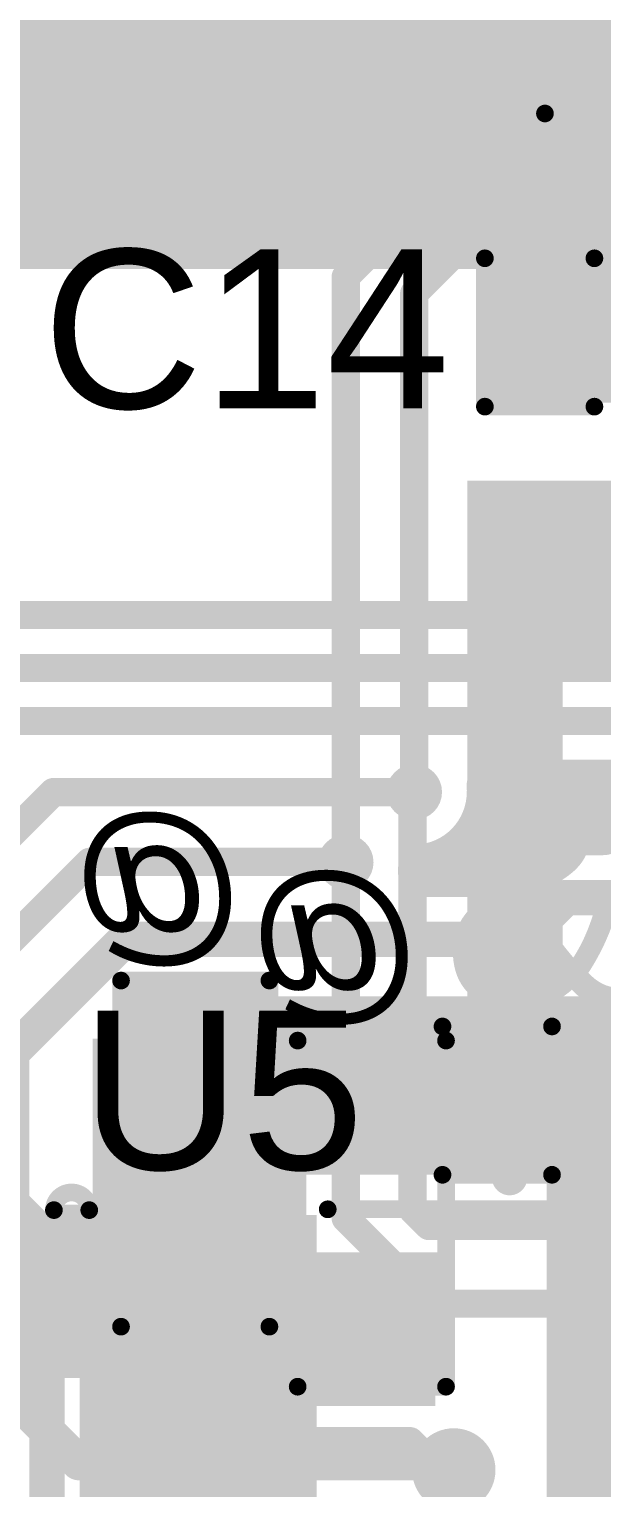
# Model space of a CAD drawing. Header units: millimetres. Extents: x -0.27 to 3.22, y -0.27 to 1.91.
# Drawn here: x 1.392 to 1.5541, y 0.6689 to 1.0819 of the extents above; entities that cross this region are included whole.
import ezdxf

# ---------------------------------------------------------------- set-up
doc = ezdxf.new("R2010")
doc.units = ezdxf.units.MM
doc.header["$MEASUREMENT"] = 0
for name, color, linetype in [('BottomLayer', 5, 'Continuous'), ('BottomOverlay', 54, 'Continuous'), ('BottomPaste', 16, 'Continuous'), ('BottomSolder', 6, 'Continuous'), ('TopLayer', 1, 'Continuous'), ('TopOverlay', 2, 'Continuous'), ('TopPaste', 8, 'Continuous'), ('TopSolder', 216, 'Continuous'), ('ViaHoleLayer', 16, 'Continuous')]:
    doc.layers.add(name, color=color, linetype=linetype)
doc.styles.add('Arial', font='arial.ttf', dxfattribs={"height": 0.2})

# ---------------------------------------------------------------- blocks, each defined once
blk = doc.blocks.new('C__0603_8')
at = {"layer": 'TopLayer'}
for points in [[(-0.015, 0.0175), (-0.015, -0.0175), (-0.045, -0.0175), (-0.045, 0.0175)], [(0.045, 0.0175), (0.045, -0.0175), (0.015, -0.0175), (0.015, 0.0175)]]:
    blk.add_hatch(color=1, dxfattribs=at).paths.add_polyline_path(points)
at = {"layer": 'TopPaste'}
for points in [[(-0.015, 0.0175), (-0.015, -0.0175), (-0.045, -0.0175), (-0.045, 0.0175)], [(0.045, 0.0175), (0.045, -0.0175), (0.015, -0.0175), (0.015, 0.0175)]]:
    blk.add_hatch(color=8, dxfattribs=at).paths.add_polyline_path(points)
at = {"layer": 'TopSolder'}
for points in [[(-0.01264, 0.01986), (-0.01264, -0.01986), (-0.04736, -0.01986), (-0.04736, 0.01986)], [(0.04736, 0.01986), (0.04736, -0.01986), (0.01264, -0.01986), (0.01264, 0.01986)]]:
    blk.add_hatch(color=216, dxfattribs=at).paths.add_polyline_path(points)
at = {"layer": 'TopOverlay', "const_width": 0.005}
for points in [[(-0.049, 0.021), (-0.018, 0.021)], [(-0.049, -0.021), (-0.049, 0.021)], [(0.018, 0.021), (0.049, 0.021)], [(0.049, -0.021), (0.049, 0.021)], [(-0.049, -0.021), (-0.018, -0.021)], [(0.018, -0.021), (0.049, -0.021)]]:
    blk.add_lwpolyline(points, dxfattribs=at)
at = {"layer": 'TopOverlay', "const_width": 0.0025}
for points in [[(-0.05025, 0.021, 1), (-0.04775, 0.021, 1)], [(-0.05025, 0.021, 1), (-0.04775, 0.021, 1)], [(-0.01925, 0.021, 1), (-0.01675, 0.021, 1)], [(0.01675, 0.021, 1), (0.01925, 0.021, 1)], [(0.04775, 0.021, 1), (0.05025, 0.021, 1)], [(0.04775, 0.021, 1), (0.05025, 0.021, 1)], [(-0.05025, -0.021, 1), (-0.04775, -0.021, 1)], [(-0.05025, -0.021, 1), (-0.04775, -0.021, 1)], [(-0.01925, -0.021, 1), (-0.01675, -0.021, 1)], [(0.01675, -0.021, 1), (0.01925, -0.021, 1)], [(0.04775, -0.021, 1), (0.05025, -0.021, 1)], [(0.04775, -0.021, 1), (0.05025, -0.021, 1)]]:
    blk.add_lwpolyline(points, format="xyb", close=True, dxfattribs=at)
blk = doc.blocks.new('24_TSSOP_15')
at = {"layer": 'TopLayer'}
for points in [[(-0.1437, 0.14961), (-0.08465, 0.14961), (-0.08465, 0.13189), (-0.1437, 0.13189)], [(0.08465, 0.14961), (0.1437, 0.14961), (0.1437, 0.13189), (0.08465, 0.13189)], [(-0.1437, 0.12402), (-0.08465, 0.12402), (-0.08465, 0.1063), (-0.1437, 0.1063)], [(0.08465, 0.12402), (0.1437, 0.12402), (0.1437, 0.1063), (0.08465, 0.1063)], [(-0.1437, 0.09843), (-0.08465, 0.09843), (-0.08465, 0.08071), (-0.1437, 0.08071)], [(0.08465, 0.09843), (0.1437, 0.09843), (0.1437, 0.08071), (0.08465, 0.08071)], [(-0.1437, 0.07283), (-0.08465, 0.07283), (-0.08465, 0.05512), (-0.1437, 0.05512)], [(0.08465, 0.07283), (0.1437, 0.07283), (0.1437, 0.05512), (0.08465, 0.05512)], [(-0.1437, 0.04724), (-0.08465, 0.04724), (-0.08465, 0.02953), (-0.1437, 0.02953)], [(0.08465, 0.04724), (0.1437, 0.04724), (0.1437, 0.02953), (0.08465, 0.02953)], [(-0.1437, 0.02165), (-0.08465, 0.02165), (-0.08465, 0.00394), (-0.1437, 0.00394)], [(0.08465, 0.02165), (0.1437, 0.02165), (0.1437, 0.00394), (0.08465, 0.00394)], [(-0.1437, -0.00394), (-0.08465, -0.00394), (-0.08465, -0.02165), (-0.1437, -0.02165)], [(0.08465, -0.00394), (0.1437, -0.00394), (0.1437, -0.02165), (0.08465, -0.02165)], [(-0.1437, -0.02953), (-0.08465, -0.02953), (-0.08465, -0.04724), (-0.1437, -0.04724)], [(0.08465, -0.02953), (0.1437, -0.02953), (0.1437, -0.04724), (0.08465, -0.04724)], [(-0.1437, -0.05512), (-0.08465, -0.05512), (-0.08465, -0.07283), (-0.1437, -0.07283)], [(0.08465, -0.05512), (0.1437, -0.05512), (0.1437, -0.07283), (0.08465, -0.07283)], [(-0.1437, -0.08071), (-0.08465, -0.08071), (-0.08465, -0.09843), (-0.1437, -0.09843)], [(0.08465, -0.08071), (0.1437, -0.08071), (0.1437, -0.09843), (0.08465, -0.09843)], [(-0.1437, -0.1063), (-0.08465, -0.1063), (-0.08465, -0.12402), (-0.1437, -0.12402)], [(0.08465, -0.1063), (0.1437, -0.1063), (0.1437, -0.12402), (0.08465, -0.12402)], [(-0.1437, -0.13189), (-0.08465, -0.13189), (-0.08465, -0.14961), (-0.1437, -0.14961)], [(0.08465, -0.13189), (0.1437, -0.13189), (0.1437, -0.14961), (0.08465, -0.14961)]]:
    blk.add_hatch(color=1, dxfattribs=at).paths.add_polyline_path(points)
at = {"layer": 'TopPaste'}
for points in [[(-0.1437, 0.14961), (-0.08465, 0.14961), (-0.08465, 0.13189), (-0.1437, 0.13189)], [(0.08465, 0.14961), (0.1437, 0.14961), (0.1437, 0.13189), (0.08465, 0.13189)], [(-0.1437, 0.12402), (-0.08465, 0.12402), (-0.08465, 0.1063), (-0.1437, 0.1063)], [(0.08465, 0.12402), (0.1437, 0.12402), (0.1437, 0.1063), (0.08465, 0.1063)], [(-0.1437, 0.09843), (-0.08465, 0.09843), (-0.08465, 0.08071), (-0.1437, 0.08071)], [(0.08465, 0.09843), (0.1437, 0.09843), (0.1437, 0.08071), (0.08465, 0.08071)], [(-0.1437, 0.07283), (-0.08465, 0.07283), (-0.08465, 0.05512), (-0.1437, 0.05512)], [(0.08465, 0.07283), (0.1437, 0.07283), (0.1437, 0.05512), (0.08465, 0.05512)], [(-0.1437, 0.04724), (-0.08465, 0.04724), (-0.08465, 0.02953), (-0.1437, 0.02953)], [(0.08465, 0.04724), (0.1437, 0.04724), (0.1437, 0.02953), (0.08465, 0.02953)], [(-0.1437, 0.02165), (-0.08465, 0.02165), (-0.08465, 0.00394), (-0.1437, 0.00394)], [(0.08465, 0.02165), (0.1437, 0.02165), (0.1437, 0.00394), (0.08465, 0.00394)], [(-0.1437, -0.00394), (-0.08465, -0.00394), (-0.08465, -0.02165), (-0.1437, -0.02165)], [(0.08465, -0.00394), (0.1437, -0.00394), (0.1437, -0.02165), (0.08465, -0.02165)], [(-0.1437, -0.02953), (-0.08465, -0.02953), (-0.08465, -0.04724), (-0.1437, -0.04724)], [(0.08465, -0.02953), (0.1437, -0.02953), (0.1437, -0.04724), (0.08465, -0.04724)], [(-0.1437, -0.05512), (-0.08465, -0.05512), (-0.08465, -0.07283), (-0.1437, -0.07283)], [(0.08465, -0.05512), (0.1437, -0.05512), (0.1437, -0.07283), (0.08465, -0.07283)], [(-0.1437, -0.08071), (-0.08465, -0.08071), (-0.08465, -0.09843), (-0.1437, -0.09843)], [(0.08465, -0.08071), (0.1437, -0.08071), (0.1437, -0.09843), (0.08465, -0.09843)], [(-0.1437, -0.1063), (-0.08465, -0.1063), (-0.08465, -0.12402), (-0.1437, -0.12402)], [(0.08465, -0.1063), (0.1437, -0.1063), (0.1437, -0.12402), (0.08465, -0.12402)], [(-0.1437, -0.13189), (-0.08465, -0.13189), (-0.08465, -0.14961), (-0.1437, -0.14961)], [(0.08465, -0.13189), (0.1437, -0.13189), (0.1437, -0.14961), (0.08465, -0.14961)]]:
    blk.add_hatch(color=8, dxfattribs=at).paths.add_polyline_path(points)
at = {"layer": 'TopSolder'}
for points in [[(-0.1477, 0.15361), (-0.08065, 0.15361), (-0.08065, 0.12789), (-0.1477, 0.12789)], [(0.08065, 0.15361), (0.1477, 0.15361), (0.1477, 0.12789), (0.08065, 0.12789)], [(-0.1477, 0.12802), (-0.08065, 0.12802), (-0.08065, 0.1023), (-0.1477, 0.1023)], [(0.08065, 0.12802), (0.1477, 0.12802), (0.1477, 0.1023), (0.08065, 0.1023)], [(-0.1477, 0.10243), (-0.08065, 0.10243), (-0.08065, 0.07671), (-0.1477, 0.07671)], [(0.08065, 0.10243), (0.1477, 0.10243), (0.1477, 0.07671), (0.08065, 0.07671)], [(-0.1477, 0.07683), (-0.08065, 0.07683), (-0.08065, 0.05112), (-0.1477, 0.05112)], [(0.08065, 0.07683), (0.1477, 0.07683), (0.1477, 0.05112), (0.08065, 0.05112)], [(-0.1477, 0.05124), (-0.08065, 0.05124), (-0.08065, 0.02553), (-0.1477, 0.02553)], [(0.08065, 0.05124), (0.1477, 0.05124), (0.1477, 0.02553), (0.08065, 0.02553)], [(-0.1477, 0.02565), (-0.08065, 0.02565), (-0.08065, -0.00006), (-0.1477, -0.00006)], [(0.08065, 0.02565), (0.1477, 0.02565), (0.1477, -0.00006), (0.08065, -0.00006)], [(-0.1477, 0.00006), (-0.08065, 0.00006), (-0.08065, -0.02565), (-0.1477, -0.02565)], [(0.08065, 0.00006), (0.1477, 0.00006), (0.1477, -0.02565), (0.08065, -0.02565)], [(-0.1477, -0.02553), (-0.08065, -0.02553), (-0.08065, -0.05124), (-0.1477, -0.05124)], [(0.08065, -0.02553), (0.1477, -0.02553), (0.1477, -0.05124), (0.08065, -0.05124)], [(-0.1477, -0.05112), (-0.08065, -0.05112), (-0.08065, -0.07683), (-0.1477, -0.07683)], [(0.08065, -0.05112), (0.1477, -0.05112), (0.1477, -0.07683), (0.08065, -0.07683)], [(-0.1477, -0.07671), (-0.08065, -0.07671), (-0.08065, -0.10243), (-0.1477, -0.10243)], [(0.08065, -0.07671), (0.1477, -0.07671), (0.1477, -0.10243), (0.08065, -0.10243)], [(-0.1477, -0.1023), (-0.08065, -0.1023), (-0.08065, -0.12802), (-0.1477, -0.12802)], [(0.08065, -0.1023), (0.1477, -0.1023), (0.1477, -0.12802), (0.08065, -0.12802)], [(-0.1477, -0.12789), (-0.08065, -0.12789), (-0.08065, -0.15361), (-0.1477, -0.15361)], [(0.08065, -0.12789), (0.1477, -0.12789), (0.1477, -0.15361), (0.08065, -0.15361)]]:
    blk.add_hatch(color=216, dxfattribs=at).paths.add_polyline_path(points)
at = {"layer": 'TopOverlay'}
for points, const_width in [([(-0.145, 0.155, 1), (-0.155, 0.155, 1)], 0.005), ([(-0.15625, 0.155, 1), (-0.15375, 0.155, 1)], 0.0025), ([(-0.14625, 0.155, 1), (-0.14375, 0.155, 1)], 0.0025), ([(-0.07874, 0.15523, 1), (-0.07624, 0.15523, 1)], 0.0025), ([(0.07626, 0.15523, 1), (0.07876, 0.15523, 1)], 0.0025), ([(-0.07794, -0.15158, 1), (-0.07544, -0.15158, 1)], 0.0025), ([(0.07706, -0.15158, 1), (0.07956, -0.15158, 1)], 0.0025)]:
    blk.add_lwpolyline(points, format="xyb", close=True, dxfattribs=dict(at, const_width=const_width))
at = {"layer": 'TopOverlay', "const_width": 0.005}
for points in [[(-0.07749, 0.15523), (0.07751, 0.15523)], [(-0.07669, -0.15158), (0.07831, -0.15158)]]:
    blk.add_lwpolyline(points, dxfattribs=at)
blk = doc.blocks.new('LQFP_100_18')
at = {"layer": 'TopLayer'}
for points in [[(0.08465, -0.2815), (0.08465, -0.32874), (0.07283, -0.32874), (0.07283, -0.2815)], [(0.10433, -0.2815), (0.10433, -0.32874), (0.09252, -0.32874), (0.09252, -0.2815)], [(0.12402, -0.2815), (0.12402, -0.32874), (0.1122, -0.32874), (0.1122, -0.2815)], [(0.1437, -0.2815), (0.1437, -0.32874), (0.13189, -0.32874), (0.13189, -0.2815)], [(0.16339, -0.2815), (0.16339, -0.32874), (0.15157, -0.32874), (0.15157, -0.2815)], [(0.18307, -0.2815), (0.18307, -0.32874), (0.17126, -0.32874), (0.17126, -0.2815)], [(0.20276, -0.2815), (0.20276, -0.32874), (0.19094, -0.32874), (0.19094, -0.2815)], [(0.22244, -0.2815), (0.22244, -0.32874), (0.21063, -0.32874), (0.21063, -0.2815)], [(0.24213, -0.2815), (0.24213, -0.32874), (0.23031, -0.32874), (0.23031, -0.2815)]]:
    blk.add_hatch(color=1, dxfattribs=at).paths.add_polyline_path(points)
at = {"layer": 'TopPaste'}
for points in [[(0.08465, -0.2815), (0.08465, -0.32874), (0.07283, -0.32874), (0.07283, -0.2815)], [(0.10433, -0.2815), (0.10433, -0.32874), (0.09252, -0.32874), (0.09252, -0.2815)], [(0.12402, -0.2815), (0.12402, -0.32874), (0.1122, -0.32874), (0.1122, -0.2815)], [(0.1437, -0.2815), (0.1437, -0.32874), (0.13189, -0.32874), (0.13189, -0.2815)], [(0.16339, -0.2815), (0.16339, -0.32874), (0.15157, -0.32874), (0.15157, -0.2815)], [(0.18307, -0.2815), (0.18307, -0.32874), (0.17126, -0.32874), (0.17126, -0.2815)], [(0.20276, -0.2815), (0.20276, -0.32874), (0.19094, -0.32874), (0.19094, -0.2815)], [(0.22244, -0.2815), (0.22244, -0.32874), (0.21063, -0.32874), (0.21063, -0.2815)], [(0.24213, -0.2815), (0.24213, -0.32874), (0.23031, -0.32874), (0.23031, -0.2815)]]:
    blk.add_hatch(color=8, dxfattribs=at).paths.add_polyline_path(points)
at = {"layer": 'TopSolder'}
for points in [[(0.08865, -0.2775), (0.08865, -0.33274), (0.06883, -0.33274), (0.06883, -0.2775)], [(0.10833, -0.2775), (0.10833, -0.33274), (0.08852, -0.33274), (0.08852, -0.2775)], [(0.12802, -0.2775), (0.12802, -0.33274), (0.1082, -0.33274), (0.1082, -0.2775)], [(0.1477, -0.2775), (0.1477, -0.33274), (0.12789, -0.33274), (0.12789, -0.2775)], [(0.16739, -0.2775), (0.16739, -0.33274), (0.14757, -0.33274), (0.14757, -0.2775)], [(0.18707, -0.2775), (0.18707, -0.33274), (0.16726, -0.33274), (0.16726, -0.2775)], [(0.20676, -0.2775), (0.20676, -0.33274), (0.18694, -0.33274), (0.18694, -0.2775)], [(0.22644, -0.2775), (0.22644, -0.33274), (0.20663, -0.33274), (0.20663, -0.2775)], [(0.24613, -0.2775), (0.24613, -0.33274), (0.22631, -0.33274), (0.22631, -0.2775)]]:
    blk.add_hatch(color=216, dxfattribs=at).paths.add_polyline_path(points)
blk = doc.blocks.new('R__0603_B_134')
at = {"layer": 'BottomLayer'}
for points in [[(-0.045, -0.0175), (-0.045, 0.0175), (-0.015, 0.0175), (-0.015, -0.0175)], [(0.015, -0.0175), (0.015, 0.0175), (0.045, 0.0175), (0.045, -0.0175)]]:
    blk.add_hatch(color=5, dxfattribs=at).paths.add_polyline_path(points)
at = {"layer": 'BottomPaste'}
for points in [[(-0.045, -0.0175), (-0.045, 0.0175), (-0.015, 0.0175), (-0.015, -0.0175)], [(0.015, -0.0175), (0.015, 0.0175), (0.045, 0.0175), (0.045, -0.0175)]]:
    blk.add_hatch(color=16, dxfattribs=at).paths.add_polyline_path(points)
at = {"layer": 'BottomSolder'}
for points in [[(-0.049, -0.0215), (-0.049, 0.0215), (-0.011, 0.0215), (-0.011, -0.0215)], [(0.011, -0.0215), (0.011, 0.0215), (0.049, 0.0215), (0.049, -0.0215)]]:
    blk.add_hatch(color=6, dxfattribs=at).paths.add_polyline_path(points)
at = {"layer": 'BottomOverlay', "const_width": 0.005}
for points in [[(-0.049, 0.021), (0.049, 0.021)], [(-0.049, 0.021), (-0.049, -0.021)], [(0.049, 0.021), (0.049, -0.021)], [(-0.049, -0.021), (0.049, -0.021)]]:
    blk.add_lwpolyline(points, dxfattribs=at)
at = {"layer": 'BottomOverlay', "const_width": 0.0025}
for points in [[(-0.05025, 0.021, 1), (-0.04775, 0.021, 1)], [(-0.05025, 0.021, 1), (-0.04775, 0.021, 1)], [(0.04775, 0.021, 1), (0.05025, 0.021, 1)], [(0.04775, 0.021, 1), (0.05025, 0.021, 1)], [(-0.05025, -0.021, 1), (-0.04775, -0.021, 1)], [(-0.05025, -0.021, 1), (-0.04775, -0.021, 1)], [(0.04775, -0.021, 1), (0.05025, -0.021, 1)], [(0.04775, -0.021, 1), (0.05025, -0.021, 1)]]:
    blk.add_lwpolyline(points, format="xyb", close=True, dxfattribs=at)
blk = doc.blocks.new('R__0603_B_135')
at = {"layer": 'BottomLayer'}
for points in [[(-0.045, -0.0175), (-0.045, 0.0175), (-0.015, 0.0175), (-0.015, -0.0175)], [(0.015, -0.0175), (0.015, 0.0175), (0.045, 0.0175), (0.045, -0.0175)]]:
    blk.add_hatch(color=5, dxfattribs=at).paths.add_polyline_path(points)
at = {"layer": 'BottomPaste'}
for points in [[(-0.045, -0.0175), (-0.045, 0.0175), (-0.015, 0.0175), (-0.015, -0.0175)], [(0.015, -0.0175), (0.015, 0.0175), (0.045, 0.0175), (0.045, -0.0175)]]:
    blk.add_hatch(color=16, dxfattribs=at).paths.add_polyline_path(points)
at = {"layer": 'BottomSolder'}
for points in [[(-0.049, -0.0215), (-0.049, 0.0215), (-0.011, 0.0215), (-0.011, -0.0215)], [(0.011, -0.0215), (0.011, 0.0215), (0.049, 0.0215), (0.049, -0.0215)]]:
    blk.add_hatch(color=6, dxfattribs=at).paths.add_polyline_path(points)
at = {"layer": 'BottomOverlay', "const_width": 0.005}
for points in [[(-0.049, 0.021), (0.049, 0.021)], [(-0.049, 0.021), (-0.049, -0.021)], [(0.049, 0.021), (0.049, -0.021)], [(-0.049, -0.021), (0.049, -0.021)]]:
    blk.add_lwpolyline(points, dxfattribs=at)
at = {"layer": 'BottomOverlay', "const_width": 0.0025}
for points in [[(-0.05025, 0.021, 1), (-0.04775, 0.021, 1)], [(-0.05025, 0.021, 1), (-0.04775, 0.021, 1)], [(0.04775, 0.021, 1), (0.05025, 0.021, 1)], [(0.04775, 0.021, 1), (0.05025, 0.021, 1)], [(-0.05025, -0.021, 1), (-0.04775, -0.021, 1)], [(-0.05025, -0.021, 1), (-0.04775, -0.021, 1)], [(0.04775, -0.021, 1), (0.05025, -0.021, 1)], [(0.04775, -0.021, 1), (0.05025, -0.021, 1)]]:
    blk.add_lwpolyline(points, format="xyb", close=True, dxfattribs=at)
blk = doc.blocks.new('C__0603_170')
at = {"layer": 'TopLayer'}
for points in [[(-0.015, 0.0175), (-0.015, -0.0175), (-0.045, -0.0175), (-0.045, 0.0175)], [(0.045, 0.0175), (0.045, -0.0175), (0.015, -0.0175), (0.015, 0.0175)]]:
    blk.add_hatch(color=1, dxfattribs=at).paths.add_polyline_path(points)
at = {"layer": 'TopPaste'}
for points in [[(-0.015, 0.0175), (-0.015, -0.0175), (-0.045, -0.0175), (-0.045, 0.0175)], [(0.045, 0.0175), (0.045, -0.0175), (0.015, -0.0175), (0.015, 0.0175)]]:
    blk.add_hatch(color=8, dxfattribs=at).paths.add_polyline_path(points)
at = {"layer": 'TopSolder'}
for points in [[(-0.011, 0.0215), (-0.011, -0.0215), (-0.049, -0.0215), (-0.049, 0.0215)], [(0.049, 0.0215), (0.049, -0.0215), (0.011, -0.0215), (0.011, 0.0215)]]:
    blk.add_hatch(color=216, dxfattribs=at).paths.add_polyline_path(points)
at = {"layer": 'TopOverlay', "const_width": 0.005}
for points in [[(-0.018, 0.021), (-0.049, 0.021)], [(-0.049, 0.021), (-0.049, -0.021)], [(0.049, 0.021), (0.018, 0.021)], [(0.049, 0.021), (0.049, -0.021)], [(-0.018, -0.021), (-0.049, -0.021)], [(0.049, -0.021), (0.018, -0.021)]]:
    blk.add_lwpolyline(points, dxfattribs=at)
at = {"layer": 'TopOverlay', "const_width": 0.0025}
for points in [[(-0.05025, 0.021, 1), (-0.04775, 0.021, 1)], [(-0.05025, 0.021, 1), (-0.04775, 0.021, 1)], [(-0.01925, 0.021, 1), (-0.01675, 0.021, 1)], [(0.01675, 0.021, 1), (0.01925, 0.021, 1)], [(0.04775, 0.021, 1), (0.05025, 0.021, 1)], [(0.04775, 0.021, 1), (0.05025, 0.021, 1)], [(-0.05025, -0.021, 1), (-0.04775, -0.021, 1)], [(-0.05025, -0.021, 1), (-0.04775, -0.021, 1)], [(-0.01925, -0.021, 1), (-0.01675, -0.021, 1)], [(0.01675, -0.021, 1), (0.01925, -0.021, 1)], [(0.04775, -0.021, 1), (0.05025, -0.021, 1)], [(0.04775, -0.021, 1), (0.05025, -0.021, 1)]]:
    blk.add_lwpolyline(points, format="xyb", close=True, dxfattribs=at)
blk = doc.blocks.new('C__0603_B_180')
at = {"layer": 'BottomLayer'}
for points in [[(-0.045, -0.0175), (-0.045, 0.0175), (-0.015, 0.0175), (-0.015, -0.0175)], [(0.015, -0.0175), (0.015, 0.0175), (0.045, 0.0175), (0.045, -0.0175)]]:
    blk.add_hatch(color=5, dxfattribs=at).paths.add_polyline_path(points)
at = {"layer": 'BottomPaste'}
for points in [[(-0.045, -0.0175), (-0.045, 0.0175), (-0.015, 0.0175), (-0.015, -0.0175)], [(0.015, -0.0175), (0.015, 0.0175), (0.045, 0.0175), (0.045, -0.0175)]]:
    blk.add_hatch(color=16, dxfattribs=at).paths.add_polyline_path(points)
at = {"layer": 'BottomSolder'}
for points in [[(-0.04736, -0.01986), (-0.04736, 0.01986), (-0.01264, 0.01986), (-0.01264, -0.01986)], [(0.01264, -0.01986), (0.01264, 0.01986), (0.04736, 0.01986), (0.04736, -0.01986)]]:
    blk.add_hatch(color=6, dxfattribs=at).paths.add_polyline_path(points)
at = {"layer": 'BottomOverlay', "const_width": 0.005}
for points in [[(-0.049, 0.021), (-0.018, 0.021)], [(-0.049, 0.021), (-0.049, -0.021)], [(0.018, 0.021), (0.049, 0.021)], [(0.049, 0.021), (0.049, -0.021)], [(-0.049, -0.021), (-0.018, -0.021)], [(0.018, -0.021), (0.049, -0.021)]]:
    blk.add_lwpolyline(points, dxfattribs=at)
at = {"layer": 'BottomOverlay', "const_width": 0.0025}
for points in [[(-0.05025, 0.021, 1), (-0.04775, 0.021, 1)], [(-0.05025, 0.021, 1), (-0.04775, 0.021, 1)], [(-0.01925, 0.021, 1), (-0.01675, 0.021, 1)], [(0.01675, 0.021, 1), (0.01925, 0.021, 1)], [(0.04775, 0.021, 1), (0.05025, 0.021, 1)], [(0.04775, 0.021, 1), (0.05025, 0.021, 1)], [(-0.05025, -0.021, 1), (-0.04775, -0.021, 1)], [(-0.05025, -0.021, 1), (-0.04775, -0.021, 1)], [(-0.01925, -0.021, 1), (-0.01675, -0.021, 1)], [(0.01675, -0.021, 1), (0.01925, -0.021, 1)], [(0.04775, -0.021, 1), (0.05025, -0.021, 1)], [(0.04775, -0.021, 1), (0.05025, -0.021, 1)]]:
    blk.add_lwpolyline(points, format="xyb", close=True, dxfattribs=at)

msp = doc.modelspace()

# ---------------------------------------------------------------- hatches: boundary and pattern name
at = {"layer": 'BottomLayer'}
for points in [[(1.053, 1.014), (1.668, 1.014), (1.668, 1.106), (1.053, 1.106)], [(1.42, 0.76), (1.689, 0.76), (1.689, 0.808), (1.42, 0.808)], [(1.399, 0.7), (1.457, 0.7), (1.457, 0.749), (1.399, 0.749)], [(1.471, 0.692), (1.507, 0.692), (1.507, 0.732), (1.471, 0.732)]]:
    msp.add_hatch(color=5, dxfattribs=at).paths.add_polyline_path(points)
h = msp.add_hatch(color=5, dxfattribs=at)
edge = h.paths.add_edge_path()
edge.add_arc((1.501, 0.86587), 0.00787, 0, 360)
h = msp.add_hatch(color=5, dxfattribs=at)
edge = h.paths.add_edge_path()
edge.add_arc((1.48161, 0.846), 0.00787, 0, 360)
h = msp.add_hatch(color=5, dxfattribs=at)
edge = h.paths.add_edge_path()
edge.add_arc((1.528, 0.7785), 0.01181, 0, 360)
h = msp.add_hatch(color=5, dxfattribs=at)
edge = h.paths.add_edge_path()
edge.add_arc((1.42175, 0.73533), 0.01181, 0, 360)
h = msp.add_hatch(color=5, dxfattribs=at)
edge = h.paths.add_edge_path()
edge.add_arc((1.48397, 0.70488), 0.01181, 0, 360)
h = msp.add_hatch(color=5, dxfattribs=at)
edge = h.paths.add_edge_path()
edge.add_arc((1.51219, 0.67392), 0.01181, 0, 360)
at = {"layer": 'TopLayer'}
for points in [[(1.516, 0.899), (1.621, 0.899), (1.621, 0.954), (1.516, 0.954)], [(1.516, 0.761), (1.543, 0.761), (1.543, 0.954), (1.516, 0.954)], [(1.41, 0.724), (1.47, 0.724), (1.47, 0.796), (1.41, 0.796)]]:
    msp.add_hatch(color=1, dxfattribs=at).paths.add_polyline_path(points)
h = msp.add_hatch(color=1, dxfattribs=at)
edge = h.paths.add_edge_path()
edge.add_arc((1.501, 0.86587), 0.00787, 0, 360)
h = msp.add_hatch(color=1, dxfattribs=at)
edge = h.paths.add_edge_path()
edge.add_arc((1.48161, 0.846), 0.00787, 0, 360)
h = msp.add_hatch(color=1, dxfattribs=at)
edge = h.paths.add_edge_path()
edge.add_arc((1.528, 0.7785), 0.01181, 0, 360)
h = msp.add_hatch(color=1, dxfattribs=at)
edge = h.paths.add_edge_path()
edge.add_arc((1.42175, 0.73533), 0.01181, 0, 360)
h = msp.add_hatch(color=1, dxfattribs=at)
edge = h.paths.add_edge_path()
edge.add_arc((1.48397, 0.70488), 0.01181, 0, 360)
h = msp.add_hatch(color=1, dxfattribs=at)
edge = h.paths.add_edge_path()
edge.add_arc((1.51219, 0.67392), 0.01181, 0, 360)
at = {"layer": 'ViaHoleLayer'}
h = msp.add_hatch(color=16, dxfattribs=at)
edge = h.paths.add_edge_path()
edge.add_arc((1.501, 0.86587), 0.00394, 0, 360)
h = msp.add_hatch(color=16, dxfattribs=at)
edge = h.paths.add_edge_path()
edge.add_arc((1.48161, 0.846), 0.00394, 0, 360)
h = msp.add_hatch(color=16, dxfattribs=at)
edge = h.paths.add_edge_path()
edge.add_arc((1.528, 0.7785), 0.00591, 0, 360)
h = msp.add_hatch(color=16, dxfattribs=at)
edge = h.paths.add_edge_path()
edge.add_arc((1.42175, 0.73533), 0.00591, 0, 360)
h = msp.add_hatch(color=16, dxfattribs=at)
edge = h.paths.add_edge_path()
edge.add_arc((1.48397, 0.70488), 0.00591, 0, 360)
h = msp.add_hatch(color=16, dxfattribs=at)
edge = h.paths.add_edge_path()
edge.add_arc((1.51219, 0.67392), 0.00591, 0, 360)

# ---------------------------------------------------------------- linework, layer by layer
at = {"layer": 'BottomLayer'}
for points, const_width in [([(0.77415, 0.916), (1.66084, 0.916)], 0.008), ([(0.78036, 0.901), (1.67979, 0.901)], 0.008), ([(0.78657, 0.886), (1.686, 0.886)], 0.008), ([(1.52331, 0.8675), (1.686, 0.8675)], 0.015), ([(1.52354, 0.84363), (1.54741, 0.8675)], 0.015), ([(1.53437, 0.8675), (1.54637, 0.8555)], 0.015), ([(1.363, 0.83), (1.39887, 0.86587)], 0.008), ([(1.39887, 0.86587), (1.501, 0.86587)], 0.008), ([(1.51982, 0.85377), (1.52701, 0.84658)], 0.015), ([(1.544, 0.8555), (1.55451, 0.8555)], 0.015), ([(1.52405, 0.84363), (1.53021, 0.84979)], 0.015), ([(1.50386, 0.84363), (1.52405, 0.84363)], 0.015), ([(1.373, 0.81), (1.4091, 0.8461)], 0.008), ([(1.4091, 0.8461), (1.48151, 0.8461)], 0.008), ([(1.48151, 0.8461), (1.48161, 0.846)], 0.008), ([(1.53213, 0.82413), (1.544, 0.836)], 0.01), ([(1.544, 0.836), (1.57, 0.836)], 0.01), ([(1.387, 0.79197), (1.41916, 0.82413)], 0.01), ([(1.41916, 0.82413), (1.53213, 0.82413)], 0.01), ([(1.387, 0.69503), (1.387, 0.79197)], 0.01), ([(1.528, 0.75669), (1.528, 0.7785)], 0.01), ([(1.551, 0.502), (1.551, 0.772)], 0.025), ([(1.387, 0.69503), (1.40603, 0.676)], 0.01), ([(1.40603, 0.676), (1.51011, 0.676)], 0.01), ([(1.51011, 0.676), (1.51219, 0.67392)], 0.01)]:
    msp.add_lwpolyline(points, dxfattribs=dict(at, const_width=const_width))
at = {"layer": 'BottomLayer', "const_width": 0.015}
for points in [[(1.52337, 0.86587, -0.37712), (1.50386, 0.84368)], [(1.55451, 0.8555, -0.629843), (1.59731, 0.835)], [(1.53021, 0.84979, -0.198912), (1.544, 0.8555)], [(1.53021, 0.84979, -0.198912), (1.544, 0.8555)]]:
    msp.add_lwpolyline(points, format="xyb", dxfattribs=at)
at = {"layer": 'BottomLayer'}
for points, const_width in [([(1.51956, 0.8675, 1), (1.52706, 0.8675, 1)], 0.0075), ([(1.51962, 0.86587, 1), (1.52712, 0.86587, 1)], 0.0075), ([(1.53062, 0.8675, 1), (1.53812, 0.8675, 1)], 0.0075), ([(1.54366, 0.8675, 1), (1.55116, 0.8675, 1)], 0.0075), ([(1.39687, 0.86587, 1), (1.40087, 0.86587, 1)], 0.004), ([(1.39687, 0.86587, 1), (1.40087, 0.86587, 1)], 0.004), ([(1.499, 0.86587, 1), (1.503, 0.86587, 1)], 0.004), ([(1.51607, 0.85377, 1), (1.52357, 0.85377, 1)], 0.0075), ([(1.54025, 0.8555, 1), (1.54775, 0.8555, 1)], 0.0075), ([(1.54025, 0.8555, 1), (1.54775, 0.8555, 1)], 0.0075), ([(1.54025, 0.8555, 1), (1.54775, 0.8555, 1)], 0.0075), ([(1.54262, 0.8555, 1), (1.55012, 0.8555, 1)], 0.0075), ([(1.55076, 0.8555, 1), (1.55826, 0.8555, 1)], 0.0075), ([(1.55076, 0.8555, 1), (1.55826, 0.8555, 1)], 0.0075), ([(1.52646, 0.84979, 1), (1.53396, 0.84979, 1)], 0.0075), ([(1.52646, 0.84979, 1), (1.53396, 0.84979, 1)], 0.0075), ([(1.52646, 0.84979, 1), (1.53396, 0.84979, 1)], 0.0075), ([(1.50011, 0.84368, 1), (1.50761, 0.84368, 1)], 0.0075), ([(1.50011, 0.84363, 1), (1.50761, 0.84363, 1)], 0.0075), ([(1.51979, 0.84363, 1), (1.52729, 0.84363, 1)], 0.0075), ([(1.5203, 0.84363, 1), (1.5278, 0.84363, 1)], 0.0075), ([(1.5203, 0.84363, 1), (1.5278, 0.84363, 1)], 0.0075), ([(1.52326, 0.84658, 1), (1.53076, 0.84658, 1)], 0.0075), ([(1.4071, 0.8461, 1), (1.4111, 0.8461, 1)], 0.004), ([(1.4071, 0.8461, 1), (1.4111, 0.8461, 1)], 0.004), ([(1.47951, 0.8461, 1), (1.48351, 0.8461, 1)], 0.004), ([(1.47951, 0.8461, 1), (1.48351, 0.8461, 1)], 0.004), ([(1.47961, 0.846, 1), (1.48361, 0.846, 1)], 0.004), ([(1.5415, 0.836, 1), (1.5465, 0.836, 1)], 0.005), ([(1.5415, 0.836, 1), (1.5465, 0.836, 1)], 0.005), ([(1.41666, 0.82413, 1), (1.42166, 0.82413, 1)], 0.005), ([(1.41666, 0.82413, 1), (1.42166, 0.82413, 1)], 0.005), ([(1.52963, 0.82413, 1), (1.53463, 0.82413, 1)], 0.005), ([(1.52963, 0.82413, 1), (1.53463, 0.82413, 1)], 0.005), ([(1.3845, 0.79197, 1), (1.3895, 0.79197, 1)], 0.005), ([(1.3845, 0.79197, 1), (1.3895, 0.79197, 1)], 0.005), ([(1.5255, 0.7785, 1), (1.5305, 0.7785, 1)], 0.005), ([(1.54475, 0.772, 1), (1.55725, 0.772, 1)], 0.0125), ([(1.5255, 0.75669, 1), (1.5305, 0.75669, 1)], 0.005), ([(1.3845, 0.69503, 1), (1.3895, 0.69503, 1)], 0.005), ([(1.3845, 0.69503, 1), (1.3895, 0.69503, 1)], 0.005), ([(1.40353, 0.676, 1), (1.40853, 0.676, 1)], 0.005), ([(1.40353, 0.676, 1), (1.40853, 0.676, 1)], 0.005), ([(1.50761, 0.676, 1), (1.51261, 0.676, 1)], 0.005), ([(1.50761, 0.676, 1), (1.51261, 0.676, 1)], 0.005), ([(1.50969, 0.67392, 1), (1.51469, 0.67392, 1)], 0.005)]:
    msp.add_lwpolyline(points, format="xyb", close=True, dxfattribs=dict(at, const_width=const_width))
at = {"layer": 'TopLayer'}
for points, const_width in [([(1.49928, 1.02941), (1.49928, 1.07676)], 0.008), ([(1.51896, 1.02505), (1.51896, 1.07676)], 0.008), ([(1.53865, 0.99735), (1.53865, 1.07676)], 0.01), ([(1.48161, 1.01174), (1.49928, 1.02941)], 0.008), ([(1.501, 1.00709), (1.51896, 1.02505)], 0.008), ([(1.48161, 0.8461), (1.48161, 1.01174)], 0.008), ([(1.501, 0.86587), (1.501, 1.00709)], 0.008), ([(1.53865, 0.99735), (1.54, 0.996)], 0.01), ([(1.50048, 0.86536), (1.501, 0.86587)], 0.008), ([(1.50048, 0.74769), (1.50048, 0.86536)], 0.008), ([(1.48161, 0.84571), (1.4818, 0.8459)], 0.008), ([(1.48161, 0.74521), (1.48161, 0.84571)], 0.008), ([(1.34834, 0.78813), (1.397, 0.73947)], 0.01), ([(1.50048, 0.74769), (1.50517, 0.743)], 0.008), ([(1.48161, 0.74521), (1.50582, 0.721)], 0.008), ([(1.397, 0.66233), (1.397, 0.73947)], 0.01), ([(1.50517, 0.743), (1.575, 0.743)], 0.008), ([(1.42175, 0.73533), (1.42383, 0.73325)], 0.008), ([(1.42175, 0.73475), (1.42175, 0.73533)], 0.008), ([(1.42383, 0.73325), (1.43983, 0.73325)], 0.008), ([(1.50582, 0.721), (1.57296, 0.721)], 0.008), ([(1.43983, 0.70766), (1.44122, 0.70627)], 0.008), ([(1.44122, 0.70627), (1.48258, 0.70627)], 0.008), ([(1.48258, 0.70627), (1.48397, 0.70488)], 0.008), ([(1.43983, 0.68207), (1.49981, 0.68207)], 0.008), ([(1.49981, 0.68207), (1.50796, 0.67392)], 0.008), ([(1.50796, 0.67392), (1.51219, 0.67392)], 0.008)]:
    msp.add_lwpolyline(points, dxfattribs=dict(at, const_width=const_width))
for points, const_width in [([(1.49728, 1.07676, 1), (1.50128, 1.07676, 1)], 0.004), ([(1.51696, 1.07676, 1), (1.52096, 1.07676, 1)], 0.004), ([(1.53615, 1.07676, 1), (1.54115, 1.07676, 1)], 0.005), ([(1.49728, 1.02941, 1), (1.50128, 1.02941, 1)], 0.004), ([(1.49728, 1.02941, 1), (1.50128, 1.02941, 1)], 0.004), ([(1.51696, 1.02505, 1), (1.52096, 1.02505, 1)], 0.004), ([(1.51696, 1.02505, 1), (1.52096, 1.02505, 1)], 0.004), ([(1.47961, 1.01174, 1), (1.48361, 1.01174, 1)], 0.004), ([(1.47961, 1.01174, 1), (1.48361, 1.01174, 1)], 0.004), ([(1.499, 1.00709, 1), (1.503, 1.00709, 1)], 0.004), ([(1.499, 1.00709, 1), (1.503, 1.00709, 1)], 0.004), ([(1.53615, 0.99735, 1), (1.54115, 0.99735, 1)], 0.005), ([(1.53615, 0.99735, 1), (1.54115, 0.99735, 1)], 0.005), ([(1.5375, 0.996, 1), (1.5425, 0.996, 1)], 0.005), ([(1.49848, 0.86536, 1), (1.50248, 0.86536, 1)], 0.004), ([(1.49848, 0.86536, 1), (1.50248, 0.86536, 1)], 0.004), ([(1.499, 0.86587, 1), (1.503, 0.86587, 1)], 0.004), ([(1.499, 0.86587, 1), (1.503, 0.86587, 1)], 0.004), ([(1.47961, 0.8461, 1), (1.48361, 0.8461, 1)], 0.004), ([(1.47961, 0.84571, 1), (1.48361, 0.84571, 1)], 0.004), ([(1.47961, 0.84571, 1), (1.48361, 0.84571, 1)], 0.004), ([(1.4798, 0.8459, 1), (1.4838, 0.8459, 1)], 0.004), ([(1.49848, 0.74769, 1), (1.50248, 0.74769, 1)], 0.004), ([(1.49848, 0.74769, 1), (1.50248, 0.74769, 1)], 0.004), ([(1.47961, 0.74521, 1), (1.48361, 0.74521, 1)], 0.004), ([(1.47961, 0.74521, 1), (1.48361, 0.74521, 1)], 0.004), ([(1.3945, 0.73947, 1), (1.3995, 0.73947, 1)], 0.005), ([(1.3945, 0.73947, 1), (1.3995, 0.73947, 1)], 0.005), ([(1.50317, 0.743, 1), (1.50717, 0.743, 1)], 0.004), ([(1.50317, 0.743, 1), (1.50717, 0.743, 1)], 0.004), ([(1.41975, 0.73533, 1), (1.42375, 0.73533, 1)], 0.004), ([(1.41975, 0.73533, 1), (1.42375, 0.73533, 1)], 0.004), ([(1.41975, 0.73475, 1), (1.42375, 0.73475, 1)], 0.004), ([(1.42183, 0.73325, 1), (1.42583, 0.73325, 1)], 0.004), ([(1.42183, 0.73325, 1), (1.42583, 0.73325, 1)], 0.004), ([(1.43783, 0.73325, 1), (1.44183, 0.73325, 1)], 0.004), ([(1.50382, 0.721, 1), (1.50782, 0.721, 1)], 0.004), ([(1.50382, 0.721, 1), (1.50782, 0.721, 1)], 0.004), ([(1.43783, 0.70766, 1), (1.44183, 0.70766, 1)], 0.004), ([(1.43922, 0.70627, 1), (1.44322, 0.70627, 1)], 0.004), ([(1.43922, 0.70627, 1), (1.44322, 0.70627, 1)], 0.004), ([(1.48058, 0.70627, 1), (1.48458, 0.70627, 1)], 0.004), ([(1.48058, 0.70627, 1), (1.48458, 0.70627, 1)], 0.004), ([(1.48197, 0.70488, 1), (1.48597, 0.70488, 1)], 0.004), ([(1.43783, 0.68207, 1), (1.44183, 0.68207, 1)], 0.004), ([(1.49781, 0.68207, 1), (1.50181, 0.68207, 1)], 0.004), ([(1.49781, 0.68207, 1), (1.50181, 0.68207, 1)], 0.004), ([(1.50596, 0.67392, 1), (1.50996, 0.67392, 1)], 0.004), ([(1.50596, 0.67392, 1), (1.50996, 0.67392, 1)], 0.004), ([(1.51019, 0.67392, 1), (1.51419, 0.67392, 1)], 0.004)]:
    msp.add_lwpolyline(points, format="xyb", close=True, dxfattribs=dict(at, const_width=const_width))

# ---------------------------------------------------------------- block references
for name, p in [('LQFP_100_18', (1.32211, 1.38188)), ('C__0603_8', (1.57, 0.996)), ('24_TSSOP_15', (1.554, 0.5925))]:
    msp.add_blockref(name, p)
for name, p, rotation in [('C__0603_B_180', (1.559, 1.107), 90), ('R__0603_B_135', (1.439, 0.7635), 90), ('C__0603_170', (1.558, 0.7785), 180), ('R__0603_B_134', (1.489, 0.7465), 90)]:
    msp.add_blockref(name, p, dxfattribs=dict(rotation=rotation))

# ---------------------------------------------------------------- texts
at = {"layer": 'BottomOverlay', "style": 'Arial', "text_generation_flag": 2}
for s, height, p in [('&', 0.06, (1.576, 1.015)), ('@', 0.035, (1.453, 0.8235)), ('@', 0.035, (1.503, 0.807))]:
    msp.add_text(s, height=height, rotation=360, dxfattribs=at).set_placement(p)
at = {"layer": 'TopOverlay', "style": 'Arial'}
for s, p in [('C14', (1.39577, 0.97451)), ('U5', (1.40651, 0.75901))]:
    msp.add_text(s, height=0.045, dxfattribs=at).set_placement(p)
msp.add_text('&', height=0.06, rotation=360, dxfattribs=at).set_placement((1.509, 0.805))

doc.saveas('drawing.dxf')
